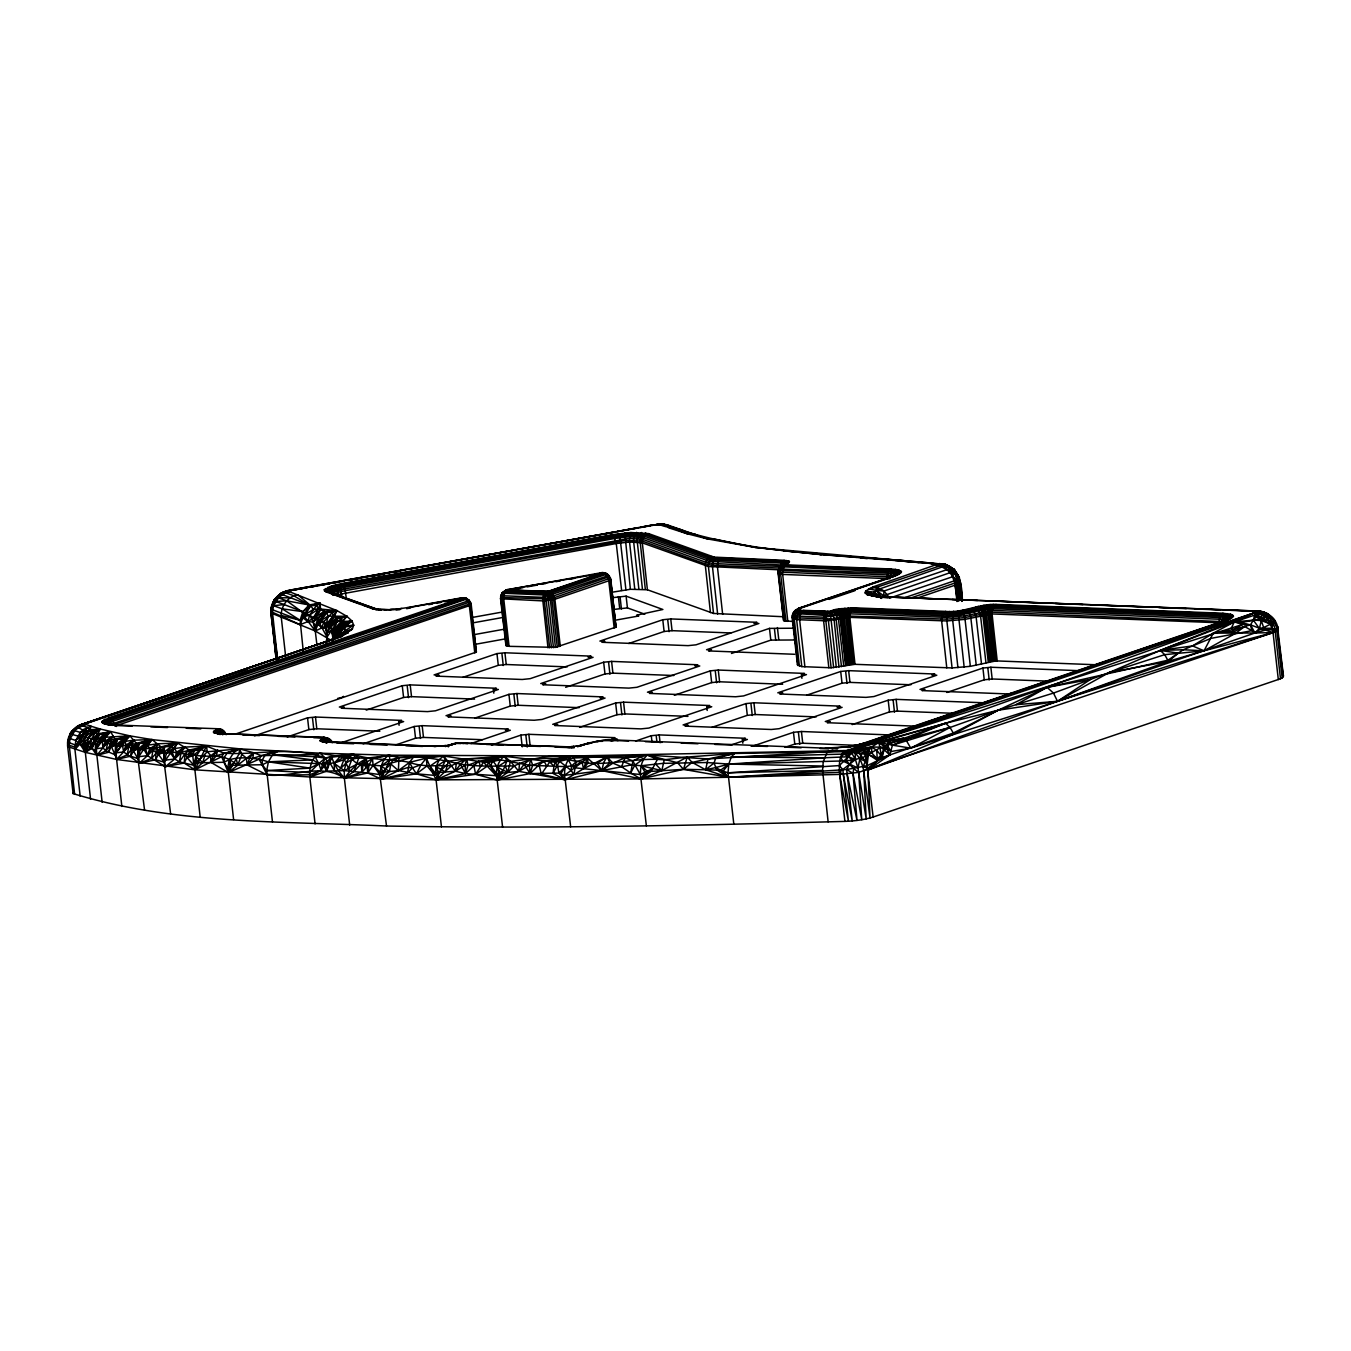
<?xml version="1.0" encoding="UTF-8"?>
<svg xmlns="http://www.w3.org/2000/svg" width="1351" height="1351" viewBox="0 0 1351 1351"><rect width="100%" height="100%" fill="white"/><g stroke="black" fill="none" stroke-linecap="round" stroke-linejoin="round"><path stroke-width="1.5" d="M144.591 810.245L137.92 758.637L137.937 749.146L139.356 743.168L152.055 739.605L239.499 748.826L320.052 753.183L389.189 755.192L571.963 756.003L846.587 750.548L1242.65 624.432L1250.486 624.837L1259.487 628.266L1272.169 628.283L1276.931 630.9L1282.2 677.881L1280.495 678.759L873.151 817.034C864.015 819.871 854.44 821.003 844.915 821.391C692.168 825.562 539.336 828.805 386.521 826.018C281.987 821.087 174.11 824.583 73.106 793.594L73.9 791.416M605.552 574.361L608.237 574.749L610.686 580.136L553.657 599.709L542.73 600.891L500.681 598.763L501.778 593.19L506.709 589.712L604.724 572.858L608.237 574.749L610.838 579.731L615.955 627.117L555.413 647.365L509.074 646.335L506.085 644.984M962.419 600.435C961.912 587.01 960.882 570.088 945.987 564.634L817.152 554.265L755.631 547.493L707.519 538.931L667.681 524.982L660.909 523.918L289.722 590.184C278.88 591.755 269.812 601.719 270.943 612.949L276.229 659.896L272.716 624.5M1098.076 664.844L996.008 660.892L970.356 666.33L952.067 667.934L855.014 664.32L831.118 667.782L801.768 666.6L797.428 664.776L792.159 617.795C791.585 612.155 796.786 608.153 801.852 607.443L794.895 610.618L793.797 613.422L826.896 615.532L850.269 612.087L942.052 615.668C959.446 617.66 975.523 609.74 992.478 608.676L1219.429 617.525L1227.029 618.944L1226.776 621.359M235.733 733.965L476.363 652.077L471.246 604.724L467.041 598.577L461.789 597.784L407.63 607.562L406.634 608.659L410.636 607.933M385.947 609.926L384.123 609.875L390.963 609.774L372.133 608.609L326.064 591.89L324.223 589.83L331.603 585.929L341.854 583.514L612.56 534.624L630.951 532.514L648.683 533.628L714.172 557.136L784.171 560.327L789.204 561.256L789.204 562.438C784.07 563.688 777.298 566.694 778.058 573.179L783.631 620.616L794.084 621.629M669.843 525.978L663.679 524.391L652.668 524.982L289.384 590.759L288.793 591.451L337.075 610.652L346.869 616.309L352.037 621.038L353.658 625.209L352.341 629.076L342.039 636.237L82.918 723.916C73.376 726.534 65.946 736.7 67.837 746.613L85.316 752.372L116.608 759.465L194.899 769.817L309.818 776.977L436.069 779.848L640.931 778.936L683.505 769.344L692.084 762.386L707.992 758.958L844.307 750.649C838.464 756.83 839.207 766.473 839.646 774.41L844.915 821.391M549.654 647.872L544.385 600.891L546.429 591.941L601.837 572.942C603.661 571.777 610.703 574.648 607.038 576.083L549.502 595.2L501.778 593.19L506.929 589.897L601.955 572.588L607.173 574.023L549.03 593.764L502.944 592.211L506.49 590.623C509.817 587.398 500.934 596.382 503.805 599.371L509.074 646.335M831.118 667.782L825.849 620.818C824.87 606.092 843.851 609.419 853.832 607.815L945.599 611.395C962.993 613.151 978.799 603.677 996.042 604.404L1222.976 613.253L1230.71 614.215L1233.463 616.14L1227.35 620.008L860.722 744.688L1223.668 621.578L1232.754 617.373M505.95 645.744L500.512 598.409L501.846 593.629L505.899 590.252L547.324 591.35L553.454 647.619M830.173 611.176L836.303 667.445M327.499 641.185C324.78 629.938 332.515 620.227 337.075 610.652L324.324 611.344L318.059 618.032L317.958 624.297L315.273 631.001L316.978 645.339M170.598 813.69L164.113 762.15L177.505 743.016L157.729 743.793L156.311 747.779L158.489 750.396L166.257 753.453L172.151 752.051L177.505 743.016L171.256 746.461L161.056 746.867L152.055 739.605L129.865 735.856L122.417 744.874L123.6 751.916L139.339 763.264L155.652 759.735L158.405 754.297L158.489 750.396L161.056 746.867L177.505 743.016L191.183 751.19L200.607 749.569L206.534 746.09L223.945 753.132C257.298 755.53 292.914 745.38 325.321 758.08L353.523 754.314C371.474 760.799 390.895 758.451 409.522 762.386C423.302 767.537 437.64 765.088 451.454 765.797L455.388 771.252L465.504 773.583L496.189 775.694L499.127 773.177L497.269 766.929L491.95 759.498L504.328 756.29L555.261 762.268L573.888 757.995L647.332 755.108L707.992 758.958L734.556 753.453L847.55 751.629L851.772 753.149L871.429 747.002L878.893 742.526L945.565 723.207L998.102 710.238L1053.476 693.08L1109.002 672.612L1164.697 654.661L1204.045 650.794L1273.047 632.623L1278.063 629.887C1277.59 619.501 1267.626 610.888 1257.274 611.024L875.921 596.551L867.021 594.592L865.13 592.92L865.636 590.995L873.016 586.908L939.367 563.553L945.987 564.634L954.346 569.514L959.396 577.738L954.262 580.862L905.187 597.497M336.044 638.55L336.382 629.127L346.869 616.309L327.989 616.124L320.44 620.869L315.256 626.577L315.273 631.001L331.822 640.746M272.176 618.133L270.96 608.541L274.405 599.439L280.569 593.883L288.793 591.451C278.424 593.19 271.146 602.647 270.943 612.949L315.273 631.001L304.532 616.647L304.617 613.472L310.73 605.603L319.984 603.12L320.626 609.689L313.128 622.102L315.273 631.001L325.439 626.205L334.204 616.292L337.699 618.42L346.869 616.309L334.204 629.127L327.026 632.673L323.919 621.561L332.414 612.543L337.075 610.652L325.439 626.205M828.129 821.864L822.573 770.442L823.249 761.694L827.048 752.372M90.585 799.336L85.316 752.372L84.843 737.004L90.027 729.726L100.379 729.067L129.865 735.856L136.35 743.286L135.151 748.15L130.659 756.138L116.608 759.465L121.86 806.446M335.994 638.246L336.146 634.801L343.492 623.25L352.037 621.038L345.18 625.969L333.427 637.571L329.914 624.179L326.418 623.926L323.919 621.561L320.44 620.869L318.059 618.032L313.179 617.559L309.615 615.06L305.478 614.367L286.733 600.823L278.222 597.75L274.27 600.857L272.463 612.256L277.63 659.356M326.756 642.097L341.009 634.683L348.288 632.808L326.672 641.337L77.716 726.095L70.556 732.918L69.239 745.262L67.837 746.613L67.837 742.223L70.252 738.659L75.757 740.466L80.216 744.384L85.586 744.857L95.262 750.531L95.685 740.888L99.991 734.15L110.731 731.752L114.869 739.369L123.009 739.2L129.865 735.856L105.209 737.274L100.785 741.108L95.262 750.531L96.884 755.327L102.152 802.308M502.555 592.684L501.069 595.251L503.906 595.808L542.832 597.328L552.204 596.382L609.689 576.522L606.042 573.5L602.698 572.571L601.144 573.584M285.635 656.383L281.295 617.576C280.079 607.291 287.29 596.568 297.642 594.66L310.73 605.603L316.522 605.451L319.984 603.12L318.667 608.845L312.216 619.839L315.256 626.577L318.059 618.032L326.064 612.138L337.075 610.652L318.667 608.845L313.263 609.453L305.478 614.367L300.108 620.244L303.266 651.266M500.681 598.763L501.896 594.17M847.617 750.43L846.131 753.909L843.953 754.078L731.246 756.999L728.797 764.075L728.037 772.823L733.829 824.245M85.586 744.857L98.218 733.694L110.731 731.752L102.321 740.753L102.879 747.846L105.918 750.852L115.055 754.753L115.578 745.262L117.537 739.284L129.865 735.856L117.486 746.107L115.055 754.753L116.608 759.465L127.163 754.854L136.35 743.286L152.055 739.605L145.604 748.64L140.217 749.957L133.648 746.799L132.01 744.148L133.884 740.162L152.055 739.605L140.217 749.957L137.92 758.637L130.659 756.138L132.01 744.148L145.486 742.999L152.055 739.605M74.643 794.388L69.239 745.262L67.837 742.223L71.434 731.972L78.594 725.622L342.039 636.237L86.076 723.629L77.294 727.21L70.792 733.745C79.557 737.73 89.656 736.177 97.812 741.902L105.462 740.99L113.18 736.177L110.883 740.179L113.248 744.232L117.486 746.107L127.805 745.127L133.31 750.717L137.937 749.146L145.486 742.999L147.31 744.384L143.78 749.062L147.462 755.631L165.346 766.726L184.124 762.994L187.012 757.523L192.754 755.851L200.607 749.569L207.26 751.764L239.499 748.826L239.211 753.706L228.353 772.569L233.605 819.55M326.115 643.245L327.026 637.081L319.478 623.132L319.663 619.923L326.064 612.138L332.414 612.543L333.055 615.668M1280.495 678.759L1275.243 631.778L1272.169 628.283L1271.899 623.638L1265.296 616.934L1261.969 614.469L1255.282 612.442L852.177 749.248L855.014 749.923L855.436 759.566L857.953 767.976L866.194 818.892L863.745 771.252L882.271 757.033L876.715 750.227L871.429 747.002L867.342 749.535L849.728 750.008C858.476 753.081 862.428 762.724 863.745 771.252L870.027 817.98L867.882 770.07L877.778 760.562L877.255 759.076L881.274 754.821L885.412 745.853L890.444 743.134L1255.518 612.358L1262.712 614.198L1266.275 616.58L1272.169 628.283L1273.047 632.623L910.777 748.15L890.968 751.528L885.175 747.255L871.429 747.002L863.525 757.539L851.991 760.14L846.655 769.53L852.245 820.952L843.244 774.258L839.461 772.248L728.51 777.264L640.931 778.936L601.854 770.61L587.449 758.147L582.061 762.319L574.8 765.527L565.377 766.642L529.457 765.257L500.326 759.836L488.488 762.454L483.506 762.184L443.635 756.003L439.362 759.549L436.086 766.642L437.69 772.907L434.87 775.39L416.463 773.836L381.151 779.037L367.725 772.958L366.425 758.333C397.481 753.25 429.854 756.661 460.37 764.193C478.203 766.811 496.56 766.034 514.258 765.949C555.514 745.465 603.914 763.974 647.332 755.108L677.476 762.673L683.505 769.344L728.51 777.264L839.646 774.41L858.645 772.367L1273.047 632.623L1274.145 629.954L1277.894 627.32L1275.918 625.648M200.151 816.798L194.899 769.817L193.902 765.308L187.012 757.523L188.92 754.922L189.241 750.092L206.534 746.09L207.26 751.764L210.638 755.344L210.908 762.352L228.353 772.569L259.172 759.211L261.3 755.648L277.85 751.224L272.564 754.753L268.41 761.812L266.721 770.543L272.48 821.982M546.429 591.941L547.662 591.299L548.523 592.616L550.262 598.561L555.413 647.365M878.319 596.534L865.636 590.995L873.996 592.16L881.46 598.409L883.655 595.74L883.993 591.029L880.362 588.698L873.016 586.908M1275.243 631.778C1275.276 621.832 1265.735 611.952 1255.518 612.358M890.073 578.718L782.55 574.411L778.362 573.635L778.818 570.578M441.456 826.829L436.069 779.848L451.454 765.797L443.635 756.003L398.984 757.742L389.189 755.192L372.437 758.468L373.112 765.223L380.458 772.552L398.376 770.61L416.463 773.836L436.069 779.848L475.586 774.292L497.185 780.118L518.852 771.353L519.493 763.247M95.262 750.531L97.812 741.902L110.731 731.752L103.588 735.045L88.22 730.891L82.36 736.751L78.662 743.084L74.879 744.823L67.837 742.223L70.556 732.918L77.294 727.21L82.056 725.656L87.291 727.362L82.36 736.751L80.216 744.384L85.316 752.372L90.433 747.238L100.379 729.067L91.024 726.23L83.61 729.439L80.266 732.445L78.662 743.084L74.913 749.231L80.182 796.212M878.082 596.77L873.607 593.714L873.996 592.16L881.73 597.176L876.36 590.404L876.613 587.33L939.502 566.001L945.835 566.305C958.484 572.925 961.726 587.938 962.047 601.009M137.92 758.637L133.31 750.717L133.648 746.799M1276.931 630.9L1277.151 628.35C1274.719 619.113 1265.6 611.024 1255.738 612.273M839.461 772.248L855.436 759.566L848.496 756.746L824.211 757.793L731.246 756.999L734.556 753.453L687.22 757.067L661.838 770.577L641.168 765.747L631.626 764.852L601.854 770.61L565.208 779.831L518.852 771.353L510.475 761.356L504.328 756.29C497.084 761.457 495.243 771.911 497.185 780.118L502.589 827.099M1278.316 679.604L1273.047 632.623L1254.978 632.977L1251.904 630.664L1210.952 638.381L1183.24 649.747L1167.973 660.2L1047.109 687.355L998.102 710.238L953.316 733.019L889.785 754.973L867.055 765.696L846.655 769.53L728.51 777.264L705.627 769.749L692.084 762.386L687.22 757.067L664.253 759.786L657.38 759.397L652.516 768.77L640.306 774.495L601.854 770.61L564.414 775.406L558.926 773.076L530.082 773.583L497.185 780.118L502.251 772.569L507.064 760.816L504.328 756.29L478.676 761.322L465.504 773.583L436.069 779.848L445.34 760.596L443.635 756.003L426.308 758.147L421.073 764.683L412.443 767.841L407.462 773.025L381.151 779.037L389.915 759.836L389.189 755.192C381.809 758.924 381.05 767.452 379.766 774.579L386.521 826.018M646.369 825.9L640.931 778.936C639.715 770.762 640.56 760.697 647.332 755.108L657.38 759.397C636.169 758.637 615.262 763.788 593.967 763.383C582.585 763.231 571.642 760.225 560.665 758.131L530.521 758.958L510.475 761.356L507.756 772.164L497.185 780.118L499.127 773.177M317.536 754.466L261.3 755.648L253.633 752.743L228.353 772.569L227.61 768.094L232.912 765.308L247.216 764.97L267.211 775.001C293.235 777.754 320.559 762.403 344.37 778.142L361.815 772.13L363.284 764.463L366.425 758.333L343.458 757.269L320.052 753.183C311.321 757.185 309.007 768.212 309.818 776.977L315.087 823.941M407.462 773.025L409.522 762.386L413.609 756.965L381.117 765.831L357.458 763.99L344.252 770.627L326.756 771.117L309.818 776.977L321.116 770.121L327.195 761.491L332.836 756.07L353.523 754.314L358.809 757.86L353.945 771.472L344.37 778.142L349.689 825.123M547.999 647.855L542.663 599.101L543.913 594.136L546.969 591.366L507.892 589.847L545.736 591.941M787.819 621.392L782.482 572.621L783.732 567.656L786.012 564.853L891.018 568.974L898.753 569.919L901.489 571.861L895.392 575.729L799.252 608.119L797.326 610.213M828.855 667.766L823.586 620.801L824.769 614.029L828.433 611.277L826.592 611.851C819.365 608.811 802.426 615.093 797.85 608.896L798.863 608.254M93.607 739.892L99.991 734.15L94.638 740.399L92.003 748.336L96.884 755.327L108.874 752.169L110.883 740.179L129.865 735.856M114.919 726.179L471.094 605.096L464.896 597.868L460.792 598.881L461.941 597.817M570.646 826.812L565.208 779.831C563.553 771.641 564.988 761.39 571.963 756.003L587.449 758.147L588.023 762.859L583.531 768.719L565.208 779.831L541.363 774.207L539.032 764.869L544.233 761.238L571.963 756.003L576.117 761.778L573.955 774.444L571 770.306L559.534 761.305L558.807 759.296L560.665 758.131L568.214 759.566L571.642 765.899L574.563 767.773L601.854 770.61L612.898 763.163L625.226 757.691L647.332 755.108M426.308 758.147L427 765.899L416.463 773.836L412.443 767.841L408.036 767.436L398.376 770.61L398.984 757.742L389.915 759.836L381.117 765.831L382.502 772.113L381.151 779.037L398.376 770.61L409.522 762.386L426.308 758.147L436.069 779.848L455.388 771.252L456.3 763.129L466.602 758.907L504.328 756.29M564.414 775.406L582.061 762.319L583.531 768.719L607.072 756.932L612.898 763.163L621.528 766.726L630.697 772.975L634.801 765.156L643.802 758.654L639.986 757.219L632.876 761.103L630.697 772.975L640.931 778.936L661.838 770.577L664.253 759.786M957.504 601.347L954.819 583.058L952.556 576.742L954.346 569.514L945.987 564.634L937.999 564.228L946.578 564.971L954.11 570.966L958.771 578.65L961.743 601.398L961.287 595.267M873.151 817.034L867.055 765.696L868.845 750.869L867.342 749.535L867.021 752.693L868.355 754.365L877.778 760.562M1282.2 677.881L1283.45 675.922L1277.472 626.391M565.208 779.831L558.926 773.076L565.377 766.642L560.733 773.853L565.208 779.831L553.032 773.447L553.961 766.085L555.261 762.268L558.807 759.296L571.963 756.003M88.22 730.891L80.266 732.445L75.757 740.466L74.913 749.231C83.171 742.037 87.646 729.743 100.379 729.067L95.448 732.428L91.598 738.896L90.433 747.238L94.638 740.399M164.113 762.15L158.405 754.297L160.279 751.713L161.056 746.867L156.311 747.779L155.652 759.735L164.113 762.15L164.417 746.715L177.505 743.016M571 770.306L571.642 765.899L576.117 761.778L587.449 758.147L583.531 768.719M831.051 611.057L833.972 618.268L838.971 667.107M398.984 757.742L392.584 760.427L390.844 764.007L379.766 774.579L367.725 772.958L344.37 778.142L338.358 770.796L346.025 763.045L355.043 757.607L353.523 754.314C343.306 761.103 331.029 764.936 318.735 763.636L312.892 759.887L268.41 761.812L262.364 764.75L247.216 764.97L252.789 758.384L253.633 752.743L239.499 748.826L216.211 755.8C201.012 757.337 187.029 753.959 172.151 752.051L174.701 759.009L179.396 761.812L193.902 765.308L207.26 751.764M108.874 752.169L112.032 742.864L114.869 739.369M652.516 768.77L651.165 771.185L640.931 778.936L647.602 771.607L683.505 769.344L705.627 769.749L707.992 758.958M784.509 620.987L778.48 571.946L890.039 576.945L891.728 572.013L895.426 569.311M539.032 764.869L530.082 773.583L529.457 765.257L530.521 758.958L524.087 764.278L518.852 771.353L496.628 773.65L488.488 762.454L491.95 759.498L500.326 759.836L496.273 758.418L492.406 761.525L490.464 766.49L496.189 775.694L483.506 762.184L475.586 774.292L473.779 764.936M139.339 763.264L151.565 758.519L153.001 750.16L156.311 747.779L145.604 748.64L147.462 755.631L139.339 763.264L137.937 749.146M779.24 574.006C778.007 570.308 787.059 563.249 784.34 565.36L780.692 567.133L778.362 572.655L783.631 620.616M640.931 778.936L645.153 772.569L641.168 765.747L662.953 763.366L706.742 762.521L728.797 764.075L846.114 760.849L853.764 768.668L852.971 773.279L857.024 820.429L847.094 773.954M332.836 756.07L325.321 758.08L322.551 763.551L326.756 771.117L328.327 763.433L331.654 757.32L334.17 763.315L344.252 770.627L367.725 772.958L369.161 764.919L372.437 758.468L363.284 764.463L366.509 767.25L369.161 764.919L366.172 762.2M494.939 759.313L493.774 758.333L466.602 758.907L448.363 761.153L445.458 771.978L436.086 766.642L445.34 760.596M506.574 646.031L501.305 599.05L503.67 592.481L507.672 589.813L506.811 590.421M165.346 766.726L174.701 759.009L176.694 752.119L174.651 748.522L171.256 746.461L163.572 752.676L165.346 766.726L179.396 761.812L181.068 752.608L185.003 747.086L206.534 746.09L194.899 769.817L184.124 762.994L185.256 753.52L189.241 750.092L194.291 750.599L206.534 746.09M571.389 747.559L567.048 746.985C583.193 746.529 566.711 745.701 571.389 747.559L573.466 747.373L573.297 746.444M389.476 771.252L385.727 769.175L383.532 771.894L381.151 779.037L389.476 771.252L390.844 764.007L398.376 770.61M683.505 769.344L687.22 757.067M945.565 723.207L892.437 745.161L889.785 754.973L867.882 770.07L953.772 734.133L953.316 733.019L950.04 727.48L945.565 723.207L852.177 749.248L863.306 749.45L867.021 752.693L864.066 752.169L860.925 754.128L857.953 767.976L842.889 761.103L840.575 757.337L848.023 750.379L851.772 753.149L855.436 759.566M1230.525 610.348L1262.138 611.665L1267.474 613.624L1275.361 621.207L1270.582 624.128L1262.661 619.298L1255.282 612.442L1253.373 620.143L1250.486 624.837L1232.838 629.735L1213.299 633.146L1192.561 645.913L1160.273 650.388L1109.002 672.612L1057.512 701.304L867.882 770.07M272.986 606.633L274.405 599.439L275.672 598.594M127.163 754.854L128.835 746.495L132.01 744.148L127.805 745.127L123.6 751.916L116.608 759.465L115.578 745.262L123.009 739.2L125.187 741.361L125.998 745.043L123.6 751.916L116.051 752.879L124.444 740.618M223.945 753.132L221.665 756.678L194.899 769.817L195.878 756.594L200.607 749.569M171.256 746.461L166.257 753.453L164.89 760.191L174.701 759.009L181.068 752.608L189.241 750.092M624.821 532.97L630.377 589.289L647.399 589.779L713.514 613.455L783.259 616.731M217.764 750.143L213.526 755.361L210.908 762.352L216.211 755.8L217.764 750.143L202.734 762.521L195.878 756.594L197.314 762.825L224.03 762.268C234.517 756.188 247.554 757.675 259.172 759.211L267.211 775.001L309.649 774.815L321.116 770.121L322.551 763.551L327.195 761.491L328.327 763.433M336.787 637.588C337.902 629.549 343.948 622.575 352.037 621.038L341.803 621.528L334.204 629.127L333.309 640.374M96.884 755.327L105.918 750.852L107.827 742.493L110.883 740.179L105.462 740.99L102.879 747.846L96.884 755.327L96.326 748.69L97.812 741.902L103.588 735.045L105.209 737.274L105.462 740.99M195.878 756.594L193.902 765.308L192.754 755.851L194.291 750.599L191.217 755.479L187.012 757.523L185.256 753.52L179.396 761.812M601.854 770.61L603.728 762.352L607.072 756.932L609.841 762.893L601.854 770.61L597.21 763.045L607.072 756.932M325.27 764.024L326.756 771.117L331.654 757.32M460.37 764.193L465.504 773.583L465.166 765.223L466.602 758.907L460.37 764.193L455.388 771.252L440.527 772.333L435.444 773.363L434.87 775.39L427 765.899M798.171 609.014L793.814 611.935L792.665 615.178L794.118 614.249M437.69 772.907L436.069 779.848L438.822 772.671L446.742 764.734M910.034 597.851L875.921 596.551L1258.659 611.142L1263.624 611.969L1268.825 614.773L1261.327 620.531L1259.487 628.266L1254.978 632.977L1057.512 701.304L998.102 710.238L950.04 727.48L892.437 745.161L878.893 742.526L852.177 749.248L871.429 747.002L872.003 753.199L877.255 759.076L889.785 754.973L885.412 745.853L878.893 742.526L881.274 754.821M882.271 757.033L884.027 749.636L887.219 748.555L888.316 741.513L903.701 738.17L878.893 742.526L885.175 747.255M87.291 727.362L92.104 731.482L88.676 737.393L85.316 752.372L92.003 748.336L95.685 740.888L103.588 735.045M270.96 608.541L272.463 612.256L300.125 624.652L307.893 621.578L309.615 615.06L316.522 605.451L318.667 608.845L309.615 615.06L304.532 616.647M253.633 752.743L249.648 757.979L247.216 764.97L246.304 757.979L241.93 754.432L239.499 748.826L233.892 752.321L229.45 759.363L230.025 766.422L228.353 772.569L221.665 756.678L216.211 755.8M336.754 638.381L338.105 633.416L345.18 625.969L353.658 625.209L344.708 630.968L338.172 637.081L338.865 633.332L346.869 622.828L343.492 623.25L336.416 630.63L343.323 623.047L352.037 621.038C338.628 631.001 328.377 638.28 352.341 629.076L338.493 637.047M327.618 624.01L325.861 628.367L327.026 637.081L337.294 621.68L341.161 620.97L341.972 618.15L330.927 626.661L327.026 632.673M221.665 756.678L229.45 759.363L237.624 765.206L241.93 754.432M621.528 766.726L625.226 757.691L632.876 761.103L640.306 774.495M91.598 738.896L85.316 752.372L82.563 744.604L84.843 737.004M465.504 773.583L468.02 765.122L466.602 758.907M204.913 755.293L202.734 762.521L194.899 769.817M530.521 758.958L532.649 765.122L530.082 773.583L524.087 764.278M826.592 611.851L850.37 608.372L944.518 611.969C961.929 613.878 977.786 604.708 994.961 604.978L1221.895 613.827L1231.065 615.532L1231.048 617.677L1226.404 620.481M147.31 744.384L149.657 748.758L147.462 755.631L138.815 756.712L143.78 749.062L148.255 745.11L157.729 743.793L151.7 748.826L147.462 755.631L153.001 750.16L151.7 748.826M447.164 746.157L456.756 743.134L445.188 746.495L448.937 745.752L448.296 746.9M597.024 742.02C602.428 739.369 611.75 738.963 618.066 740.635L628.587 741.04M852.734 746.731L859.979 744.418L848.428 746.546L847.888 747.559L851.13 747.002M346.869 616.309L337.26 618.133L330.607 625.834L337.699 618.42L346.869 616.309L336.331 617.559L325.861 628.367L321.808 627.911L323.919 621.561L319.478 623.132M504.48 630.681L500.816 598.003L501.559 595.825L500.512 598.409M822.573 770.442L728.037 772.823L720.607 770.222L705.627 769.749L714.037 763.028L715.692 758.283L734.556 753.453M352.037 621.038L342.934 622.625L336.382 629.127L333.427 637.571C332.295 630.985 348.49 625.766 341.161 620.97M867.562 767.925L862.968 766.878L868.355 754.365L880.649 747.475L884.027 749.636L881.798 755.918L877.255 759.076C868.98 751.865 857.733 755.581 848.597 750.278L851.772 753.149L839.376 765.578L728.037 772.823M337.666 636.676L338.865 633.332L345.484 627.016L353.658 625.209M557.254 647.045L551.985 600.08L552.711 598.088L550.684 593.444L547.662 591.299L552.019 593.089L554.687 597.547L560.31 646.268M488.488 762.454L487.086 766.27L475.586 774.292M848.496 756.746L843.953 754.078L842.94 751.933L846.587 750.548L849.711 753.486L846.131 753.909L851.991 760.14L846.114 760.849L849.711 753.486L851.772 753.149M330.269 763.399L334.457 770.914L344.37 778.142L350.044 771.151L348.457 768.364L351.919 759.161L358.809 757.86M334.778 638.381L336.146 634.801M340.672 768.128L344.167 758.941L343.458 757.269L353.523 754.314M304.617 613.472L300.125 624.652M900.796 573.077L894.446 576.185L887.033 574.918L778.868 570.206L783.411 564.6L789.204 562.438M114.447 724.896L104.466 723.9L101.73 721.974L104.5 719.441L109.228 718.36L111.897 719.965L114.565 724.423L469.169 604.15L470.587 602.445L468.51 599.895L463.663 597.767L467.26 598.831L471.246 604.724L469.152 600.182L464.17 597.699L407.073 607.916M324.223 589.83L329.374 591.079L331.873 593.596L334.592 591.67L344.978 588.901L629.33 538.441L642.485 539.269L705.526 562.134L712.568 563.502L782.178 566.525L783.867 563.401L788.14 560.817M70.252 738.659L77.159 726.669L85.704 723.764M497.185 780.118L500.377 772.924L503.028 770.171L507.756 772.164L514.258 765.949M911.638 597.699L954.819 583.058L956.12 580.153L944.788 566.795L935.939 565.562M289.435 591.704L280.788 594.339L271.315 609.318L276.398 658.697L270.943 612.949L271.483 607.646L273.966 600.199L280.89 593.393L289.046 590.894L281.7 592.869L277.191 597.159M794.472 612.577L795.165 611.074M70.792 733.745C71.535 729.574 98.488 719.644 77.716 726.095L71.434 731.972L77.159 726.669L85.197 724.187L91.024 726.23L90.027 729.726L85.501 731.313L75.757 740.466M779.189 568.889L780.946 566.086L789.558 561.813M558.926 646.673L553.657 599.709L554.687 597.547L610.449 578.11L608.794 577.316M1255.349 611.53L1264.637 612.847L1261.969 614.469L1259.791 618.944L1240.438 622.727L1234.29 621.95L1160.273 650.388L1164.697 654.661L1168.429 661.315L1204.045 650.794L1235.557 633.332L1244.676 626.543L1251.904 630.664L1250.486 624.837L1240.438 622.727L1242.65 624.432L1232.838 629.735L1231.285 628.198L1234.29 621.95L1255.282 612.442L1160.273 650.388L1178.292 653.158L1168.429 661.315L1057.512 701.304L1016.07 704.682L1047.109 687.355L1090.51 679.418L1057.512 701.304L1053.476 693.08L1047.109 687.355M416.463 773.836L421.073 764.683M105.918 750.852L112.032 742.864L117.537 739.284L114.632 744.857L111.424 746.782L107.067 741.108L113.18 736.177M343.509 696.339L342.512 697.133M343.323 623.047L336.382 629.127L332.954 635.629L334.964 629.127L341.803 621.528M841.487 666.668L836.218 619.687L837.316 617.627L835.29 612.982L832.655 610.736L837.35 612.408L840.035 616.883L845.642 665.604M1160.273 650.388L1183.24 649.747L1204.045 650.794L1213.299 633.146L1234.29 621.95L1257.865 614.029L1261.969 614.469M856.433 746.9L857.091 745.752L854.187 746.394M102.423 723.038L108.823 725.082L108.823 723.292L113.011 721.248L469.101 600.587L464.643 597.767M320.373 741.192L436.221 746.411L325.405 742.121L320.018 740.635L324.324 738.136L329.002 739.774L331.383 742.425L332.093 741.716L329.256 738.727L325.169 737.595L218.71 733.492L213.678 732.546L213.694 731.381C217.747 727.868 224.401 729.405 226.174 734.674M113.332 724.676L112.201 724.862L217.376 728.729C230.683 730.79 219.419 736.261 213.323 732.006M320.018 740.635L326.098 742.459L325.405 741.395L329.576 739.217L324.054 737.376L322.923 737.545L327.955 738.423L332.093 741.716M779.257 572.098L778.362 573.635M901.489 571.861L898.128 573.01L895.054 576.421L896.152 573.229L891.728 572.013L780.388 566.66L788.14 563.114M793.054 613.472L793.037 615.043L796.718 616.073L823.705 617.221L848.496 613.759L946.747 617.39L964.53 615.836L992.056 610.365L1219.007 619.214L1226.269 620.565L1228.11 617.508L1232.771 615.077M1233.463 616.14L1230.085 617.289L1227.012 620.717L1228.11 617.508L1220.071 616.022L993.137 607.173C976.114 607.832 960.105 616.174 942.694 614.165L849.154 610.568L824.769 614.029L798.154 612.898L794.472 611.344L800.434 608.018M797.428 664.776L797.934 663.898M281.211 595.386L282.967 592.329L289.722 590.184L613.219 532.226M541.363 774.207L549.654 762.048L560.665 758.131M305.478 614.367L310.73 605.603L313.263 609.453M504.075 592.16L505.662 590.167M188.92 754.922L191.183 751.19L191.217 755.479M599.304 573.871L601.111 572.79M401.973 608.457L395.978 609.267L407.63 607.562M102.321 740.753L96.326 748.69L102.879 747.846L107.067 741.108M553.032 773.447L559.534 761.305L562.134 759.093M960.933 591.231L960.037 581.166L959.75 582.957L956.829 584.578L917.869 597.834M843.75 666.161L838.481 619.18L840.035 616.883L844.105 615.921L946.679 619.163L964.85 617.576L991.87 612.138L1224.394 621.68L1226.421 616.799L1230.71 614.215M848.09 607.933L847.026 615.6L852.447 664.354M953.586 611.243L952.539 618.91L957.943 667.681M990.3 604.522L989.236 612.189L994.657 660.96M367.725 772.958L373.112 765.223L384.63 758.738M1255.822 611.631L1260.314 611.919L1253.373 620.143L1234.29 621.95L1242.65 624.432M895.595 575.475L893.467 573.972L887.455 573.229L783.09 569.159C771.691 568.805 796.33 560.581 783.09 560.901L712.686 557.676L647.045 534.118L630.461 533.071L613.219 535.064L342.529 583.953L329.441 587.449L326.013 589.863L327.736 591.789L379.344 610.061L329.374 592.093L326.064 591.89M115.055 754.753L111.424 746.782L117.537 739.284M1256.025 612.087C1263.59 610.686 1270.869 615.296 1275.361 621.207M551.512 647.788L546.243 600.823L547.611 598.898L554.687 597.547M577.536 746.765L586.79 743.59L579.309 746.36L583.125 744.519M272.463 612.256L271.365 613.759L277.58 659.322M100.379 729.067L94.097 731.786L82.563 744.604M140.217 749.957L145.486 742.999M151.565 758.519L158.489 750.396M320.44 620.869L326.908 612.543L337.075 610.652M116.051 752.879L122.417 744.874M117.486 746.107L123.009 739.2M507.638 646.234L502.369 599.253L503.737 597.581L547.611 598.898M824.211 757.793L728.797 764.075L723.055 771.1L728.51 777.264L716.857 769.935L714.037 763.028M279.032 596.112L281.7 592.869M330.927 626.661L337.699 618.42L334.204 629.127L336.382 629.127M783.462 565.782L785.927 562.54L711.301 558.571L645.542 534.979L624.652 534.405L343.205 584.747L330.961 588.023L327.753 590.286L332.194 593.798L359.062 603.542M160.279 751.713L164.417 746.715L162.238 752.287L158.405 754.297L153.001 750.16M100.785 741.108L104.652 736.498M135.151 748.15L139.356 743.168L136.806 748.741L133.31 750.717M353.945 771.472L366.425 758.333L357.458 763.99L350.044 771.151M339.878 756.864L334.17 763.315L334.457 770.914M630.951 532.514L629.346 540.214L634.75 588.968M107.455 724.018L107.455 722.143L111.897 719.965L467.26 598.831L463.663 597.767M547.223 591.89L603.796 572.841L605.552 573.246L548.523 592.616L504.311 591.062L507.942 589.61L506.169 589.897M319.984 603.12L309.041 604.944L302.877 611.665L300.108 620.244L281.16 615.414M102.879 747.846L107.827 742.493M332.65 595.183L337.97 592.363L345.366 590.64L624.922 540.535L642.13 541.025L705.154 563.891L712.315 565.275L781.047 568.129L782.753 563.198L786.434 560.496M68.631 744.452L67.55 745.6L73.106 793.594M313.179 617.559L320.626 609.689L326.064 612.138M366.509 767.25L361.815 772.13L361.325 764.294M233.824 762.943L231.291 765.561L229.45 759.363L227.61 768.094L224.03 762.268L224.215 757.556L227.221 752.845L239.499 748.826M123.6 751.916L128.835 746.495M576.083 746.09L579.495 745.651L573.263 746.579M279.015 596.382L282.967 592.329L289.384 590.759L280.569 593.883L309.041 604.944L293.859 595.774L285.551 592.785L278.222 597.75L290.11 597.834M792.159 617.795L796.482 619.619L825.849 620.818L840.035 616.883M341.009 634.683L344.708 630.968L345.18 625.969M326.57 742.915L321.808 740.652L326.216 738.018M222.003 734.15L220.956 733.525C207.294 733.357 224.367 728.358 217.342 729.05C228.961 729.033 205.436 733.931 226.174 734.302M224.688 733.779L220.804 730.266L217.342 729.692L222.966 734.522L225.397 733.069L223.928 731.144L222.611 730.739L225.769 734.049L223.574 732.039M332.194 593.798L329.56 591.991L330.32 590.032L343.863 585.895L614.553 536.989L629.684 535.249L644.241 536.178L710.119 559.787L781.266 563.08C787.329 562.523 781.098 566.525 785.539 564.127L784.661 564.076L786.012 563.941M276.972 597.294L280.89 593.393L288.793 591.062L280.569 593.883M334.204 616.292L326.418 623.926L327.989 616.124L326.908 612.543L319.663 619.923L317.958 624.297L321.808 627.911M587.043 743.996L597.919 741.091L587.871 743.168M336.416 631.373L341.938 626.29L344.961 625.445M785.927 621.24L780.658 574.276L782.482 572.621M120.746 745.262L125.187 741.361L133.884 740.162L127.805 745.127M449.782 744.941L457.921 742.847L467.581 743.725M280.788 594.339L274.27 600.857L302.877 611.665L310.73 605.603M456.131 743.084L450.829 745.178M185.003 747.086L178.991 752.152L174.701 759.009L170.158 752.507L174.651 748.522L185.003 747.086L176.694 752.119M450.423 745.313L451.91 744.3M583.092 745.144L589.931 742.662L578.076 746.005M891.711 577.282L895.392 575.729M1223.668 621.578L1227.35 620.008M318.059 618.032L313.128 622.102L307.893 621.578L302.945 617.863L302.877 611.665L282.156 608.811L273.51 605.687L283.997 604.589M329.914 624.179L337.26 618.133M307.893 621.578L324.324 611.344M166.257 753.453L173.485 747.812M851.113 607.798L849.154 610.568L848.428 615.549L853.798 664.304M949.381 611.429L947.406 614.198L946.679 619.163L952.067 667.934M993.323 604.387L991.347 607.156L990.621 612.138L996.008 660.892M783.85 564.904L786.417 563.789M783.411 564.819L785.252 564.313L781.79 565.579L892.808 570.764L898.128 573.01L894.446 576.185L896.152 573.229L900.796 570.781M705.627 769.749L715.777 767.571L720.607 770.222L728.797 764.075L822.691 766.034M873.996 592.16L880.362 588.698L946.764 565.377L954.617 570.19L958.771 578.65M88.676 737.393L95.448 732.428M650.557 525.539L640.188 527.397L652.668 524.982M439.362 759.549L430.023 766.152L435.444 773.363L436.086 766.642L438.822 772.671M636.676 532.345L634.379 535.131L633.467 540.096L638.837 588.867M343.458 757.269L334.17 763.315L338.358 770.796M455.388 771.252L465.166 765.223M327.145 739.183L330.978 740.331L326.773 742.56L320.373 740.01M783.631 619.636L784.526 619.062M1227.654 619.518L1229.478 618.37L1229.478 616.36L1220.916 614.773L993.964 605.923C976.874 606.126 960.949 614.891 943.538 612.898L849.695 609.318L825.613 612.78L799.235 611.665L795.874 610.264L799.556 608.592M500.377 772.924L497.269 766.929L507.064 760.816M125.998 745.043L133.884 740.162M149.657 748.758L157.729 743.793M518.852 771.353L529.457 765.257M307.049 587.685L288.354 590.978L291.174 590.303M447.721 745.397L449.123 745.043L445.408 745.803M853.292 745.972L854.693 745.617L848.124 746.867M462.363 742.949L457.634 743.016L567.842 746.799M451.454 765.797L456.3 763.129M68.614 740.095L70.303 739.166M953.772 734.133L998.102 710.238M828.163 611.851L829.919 611.716M721.485 557.879L718.58 560.631L717.313 565.613L722.65 614.367M784.171 560.327L781.266 563.08L780.084 569.835M784.34 565.36L786.637 564.904M827.69 611.277L803.727 610.348L800.18 614.604L799.64 619.856L804.909 666.837M891.018 568.974L888.114 571.726L886.932 578.481M853.832 607.815L850.927 610.584L849.661 615.549L855.014 664.32M945.599 611.395L942.694 614.165L941.444 619.13L946.781 667.884M996.042 604.404L993.137 607.173L991.87 612.138L997.207 660.909M890.444 743.134L892.437 745.161L910.777 748.15L950.04 727.48L890.444 743.134L888.316 741.513L878.893 742.526M1222.976 613.253L1220.071 616.022L1218.889 622.777L991.938 613.928L965.087 619.349L946.798 620.953L848.529 617.323L828.383 620.7L826.711 618.994L796.448 617.829L792.159 616.039M277.85 751.224L265.032 755.327L262.195 760.073L262.364 764.75L266.721 770.543L310.088 768.128L318.735 763.636L325.321 758.08L320.052 753.183M842.94 751.933L845.625 750.616M641.691 532.497L638.499 535.232L637.098 540.197L642.417 588.968M960.527 599.996L957.623 579.444L952.556 576.742L951.796 572.267L946.831 569.7L945.835 566.305L938.286 564.431L946.494 565.849L953.13 571.625L883.655 595.74L876.36 590.404L868.507 588.867L876.613 587.33M1244.676 626.543L1234.274 631.457L1213.299 633.146L1254.978 632.977L1272.169 628.283L1273.064 623.149L1268.251 620.227L1259.791 618.944L1254.268 615.364M580.153 745.549L582.213 745.026M217.376 728.729C230.683 730.249 214.421 731.381 220.078 734.589M325.169 737.595L323.565 737.595L329.306 739.385M717.465 557.608L713.936 560.327L712.315 565.275L717.634 614.029M451.504 744.435L454.493 743.405M799.252 608.119L894.024 575.864M861.786 743.81L1225.999 620.16M895.696 575.222L899.09 573.381L899.09 571.237L889.937 569.548L785.556 565.478M196.148 763.67L198.732 762.589M285.551 592.785L288.793 591.451M654.576 524.897L659.119 523.901L667.681 524.982M803.727 610.348L799.235 611.665L796.448 617.829L801.768 666.6M1227.4 613.59L1222.858 617.795L1222.047 623.014M781.891 566.559L782.854 566.17M892.775 576.387L898.719 574.395M1224.749 620.683L1230.677 618.674M85.333 724.356L82.056 725.656L85.873 724.558M836.809 747.812L848.8 746.63L825.225 748.184L837.704 748.674L830.51 748.234L832.858 748.876M230.025 766.422L232.912 765.308M493.774 758.333L483.506 762.184L491.95 759.498M645.761 532.919L641.843 535.587L640.019 540.518L645.322 589.272M111.424 746.782L115.578 745.262M1274.145 629.954L1259.976 629.38L1254.978 632.977L1250.486 624.837M601.955 572.588L606.819 574.395L610.686 580.136L615.955 627.117M777.99 569.75L708.245 566.474L642.13 542.798L629.482 542.004L616.343 543.507L335.656 595.065L333.613 590.184L327.888 587.246M468.02 765.122L478.676 761.322L480.365 765.831M714.172 557.136L710.119 559.787L708.228 564.684L713.514 613.455M326.672 641.337L79.81 725.149L247.588 669.083M107.827 718.107L462.751 597.716M475.772 652.465L470.148 602.934L469.101 600.587L465.2 598.696L110.613 718.985L105.26 722.363L109.144 724.727L101.73 721.974M470.148 602.934L468.51 602.478L109.921 724.727L105.885 721.299L102.423 720.742M254.461 735.839L307.538 717.837L315.475 717.026L401.652 720.387L398.663 721.4L399.102 725.301M493.385 689.263L496.374 688.25L410.197 684.889L402.26 685.717L339.354 707.046L344.319 707.232L341.33 708.245L427.507 711.605L435.478 710.795L498.367 689.466L493.385 689.263L493.824 693.181M496.965 653.58L434.076 674.909L439.024 675.112L436.052 676.125L522.229 679.485L530.183 678.658L593.089 657.329L588.107 657.126L591.079 656.13L504.919 652.769L496.965 653.58L498.283 665.317L462.903 677.324M287.239 736.92L308.855 729.591L316.793 728.763L379.851 731.229M366.222 710.119L403.577 697.454L411.515 696.643L474.573 699.092M498.283 665.317L506.237 664.506L567.184 666.887M662.784 619.737L599.895 641.083L604.843 641.269L601.87 642.282L688.047 645.643L696.001 644.832L758.907 623.486L753.926 623.301L756.898 622.287L670.738 618.927L662.784 619.737L664.101 631.491L628.722 643.498M664.101 631.491L672.055 630.664L730.891 632.96M363.115 743.81L414.217 726.483L422.171 725.656L508.331 729.016L505.358 730.03L510.34 730.232L471.026 743.557M508.939 694.346L446.033 715.692L450.998 715.878L448.025 716.891L534.185 720.252L542.156 719.424L605.062 698.095L600.08 697.91L603.053 696.896L516.876 693.536L508.939 694.346L510.256 706.1L474.876 718.09M603.661 662.226L540.755 683.555L545.72 683.741L542.73 684.754L628.907 688.115L636.878 687.304L699.767 665.975L694.786 665.773L697.775 664.76L611.598 661.399L603.661 662.226L604.978 673.963L565.664 687.304M395.877 744.891L415.534 738.22L423.488 737.41L482.341 739.706M800.164 608.338L889.718 577.958M829.159 599.405L855.031 590.623M510.256 706.1L518.193 705.273L579.157 707.654M604.978 673.963L612.915 673.153L673.862 675.517M794.236 628.215L769.479 628.384L706.573 649.713L711.538 649.915L708.549 650.929L794.726 654.289M876.36 590.404L883.993 591.029L946.831 569.7L953.13 571.625M883.655 595.74L889.735 598.054L952.556 576.742M731.482 653.462L770.796 640.121L795.553 639.969M491.426 745.11L520.912 735.113L528.849 734.302L615.026 737.663L612.037 738.676L617.019 738.862L611.125 740.872M706.759 706.539L709.748 705.526L623.571 702.165L615.634 702.993L552.728 724.322L557.693 724.524L554.704 725.521L640.881 728.881L648.835 728.071L711.741 706.742L706.759 706.539L707.198 710.457M801.481 674.419L804.453 673.406L718.276 670.045L710.339 670.856L647.45 692.202L652.398 692.388L649.426 693.401L735.603 696.761L743.557 695.934L806.463 674.605L801.481 674.419L801.92 678.32M579.596 727.395L616.951 714.73L624.888 713.919L687.946 716.368M674.318 695.275L711.656 682.61L719.593 681.782L782.651 684.248M635.544 741.057L651.283 735.721L659.22 734.91L745.397 738.271L742.408 739.284L742.847 743.185M745.988 703.601L683.099 724.93L688.047 725.115L685.075 726.129L771.252 729.489L779.206 728.679L842.112 707.35L837.13 707.147L840.102 706.134L753.926 702.773L745.988 703.601L747.306 715.338L711.926 727.345M840.71 671.464L777.804 692.793L782.769 692.995L779.78 694.009L865.957 697.369L873.928 696.542L936.817 675.213L931.835 675.01L934.824 674.014L848.648 670.653L840.71 671.464L842.028 683.201L806.648 695.208M747.306 715.338L755.243 714.527L816.207 716.891M842.028 683.201L849.965 682.39L910.912 684.771M731.668 744.806L747.39 739.47L742.408 739.284M752.203 746.309L793.476 732.31L801.43 731.499L887.59 734.86M982.312 702.723L896.135 699.362L888.198 700.19L825.292 721.518L830.257 721.721L827.268 722.717L913.445 726.078M1077.034 670.603L990.857 667.242L982.92 668.053L920.014 689.398L924.979 689.584L921.99 690.597L1008.167 693.958M784.965 747.39L794.793 744.063L802.747 743.236L857.378 745.364M852.16 724.592L889.515 711.926L897.452 711.116L954.211 713.328M946.882 692.472L984.237 679.806L992.174 678.979L1048.916 681.191M877.812 739.808L887.793 736.413M532.649 765.122L544.233 761.238L546.429 765.713M898.753 569.919L894.463 572.52L892.437 577.384L890.039 576.945M801.852 610.196L797.394 611.327L794.101 617.407L799.387 666.161M252.789 758.384L261.3 755.648M341.786 697.42L337.615 698.416M158.405 754.297L163.572 752.676M648.683 533.628L644.241 536.178L642.13 541.025L647.399 589.779M711.707 556.494L707.265 559.027L705.154 563.891L710.44 612.628M785.252 564.634L783.597 565.14L785.151 564.482M558.807 759.296L549.654 762.048L553.961 766.085M858.898 744.485L864.404 743.134L857.919 744.941M505.899 590.252L507.604 589.762M77.716 726.095L85.451 723.9M789.204 561.256L783.462 565.123L709.191 561.256L643.211 537.63L629.448 536.752L615.161 538.407L344.454 587.297L331.671 591.214L330.759 592.194L332.042 594.423M800.417 609.943L794.895 612.003L792.649 616.782L797.917 665.536M715.777 767.571L728.797 764.075M959.396 577.738L954.346 569.514L944.856 564.33L755.631 547.493L715.49 539.302L707.519 538.931L687.169 533.763L663.696 524.357L657.413 524.357L666.482 524.661M614.198 627.995L608.592 579.258L605.907 574.8L601.837 572.942L603.644 573.01L602.698 572.571M284.605 591.822L290.685 590.404M660.909 523.918L658.781 524.391L663.696 524.357L658.275 524.357M588.614 743.641L591.755 742.932M660.96 524.374L656.637 524.391L657.464 524.576M831.709 611.496L833.347 611.176M1109.002 672.612L1168.429 661.315M288.354 590.978L306.981 587.617M311.118 586.874L344.235 580.896M348.372 580.136L404.253 570.038M408.39 569.295L418.742 567.42M422.88 566.677L441.507 563.316M445.644 562.556L501.525 552.475M505.662 551.715L516.014 549.857M520.152 549.097L538.779 545.736M542.933 544.993L598.814 534.895M602.951 534.152L613.303 532.277M428.689 604.674L432.708 603.948M436.728 603.221L440.73 602.495M444.749 601.769L454.78 599.962M510.61 589.88L514.731 589.137M518.868 588.394L522.989 587.651M527.11 586.908L537.428 585.034M541.548 584.291L545.669 583.548M555.987 581.69L560.108 580.947M570.426 579.072L574.547 578.329M593.123 574.986L597.243 574.243M472.833 617.356L503.822 611.767M611.277 592.363L630.377 589.289M471.617 623.098L502.623 617.508M612.155 597.733L626.104 596.146L662.885 609.487L636.625 615.178L638.77 615.972L615.482 620.177M472.934 634.852L503.94 629.245M613.472 609.47L627.421 607.899L644.849 614.215M474.505 644.461L505.578 638.837M311.203 586.959L315.34 586.233M319.495 585.49L329.88 583.666M334.035 582.94L338.189 582.197M348.575 580.373L352.729 579.647M356.884 578.904L361.038 578.177M371.424 576.353L375.578 575.61M379.732 574.884L383.887 574.158M394.272 572.317L398.427 571.591M881.477 596.922L886.847 596.939M1254.657 611.479L1260.044 611.496L1262.746 612.999M218.71 733.492L324.054 737.376M325.405 742.121L327.634 742.172L323.125 741.952M463.41 743.557L459.357 742.898L461.248 742.729M615.887 739.808L614.773 739.976L827.471 748.234M599.743 573.128L604.708 573.398M379.107 609.74L385.035 609.706M923.493 562.827L942.846 564.076L953.418 568.974L959.075 576.911L959.717 579.748M455.743 743.405L460.978 743.574M597.243 741.327L602.546 741.311M474.775 652.871L469.169 604.15L466.99 599.135L462.414 597.817L465.251 598.324L465.555 599.675M330.218 639.952L333.798 639.496M936.074 563.958L942.846 564.076M601.904 572.773L603.677 572.706M399.964 609.639L396.552 610.027C393.327 607.156 383.498 611.159 396.333 609.385M107.793 724.524L110.579 724.609L104.466 723.9M216.447 733.323L220.956 733.525M453.159 743.759L454.527 743.624M452.754 743.911L454.122 743.759M375.038 609.301L381.556 609.791L380.34 609.571M1265.296 616.934L1260.551 617.339L1256.379 615.836M618.066 740.635L602.445 740.652M659.119 523.901L663.696 524.357M214.741 733.002L220.517 734.032M321.42 741.631L327.212 742.678M659.896 524.644C668.188 528.663 677.594 526.806 685.666 531.922M826.711 618.994L830.308 618.741M219.521 729.371L217.629 729.506L219.166 729.743M372.133 608.609L376.946 609.487M220.466 730.536L217.342 729.05L219.318 729.067M325.405 742.172L323.835 740.568L327.955 738.423L324.037 737.697L326.013 737.714M275.418 601.465L286.733 600.823L309.041 604.944M450.761 744.485L451.842 744.435M613.337 740.601L606.785 740.128L607.646 740.196M213.678 732.546L219.402 733.829M324.46 590.961L330.877 592.768M463.883 598.341L465.251 598.324M617.019 740.027L610.99 739.943L612.577 739.993M568.636 747.035L564.33 746.968L569.396 747.643M877.762 595.926L871.142 595.842L881.528 596.551L867.021 594.592L875.043 595.014L881.257 598.037M672.19 527.43C754.483 554.906 842.112 554.535 927.647 562.725M602.006 572.824L603.796 572.841M824.819 554.467L807.949 552.897M875.921 596.551L887.742 597.902M895.341 560.496L919.001 562.607M325.844 738.389L324.02 738.322L328.749 741.648M937.442 564.093L944.856 564.33L951.763 568.535M792.632 551.326L784.07 551.005L802.832 552.39M938.202 564.33L945.987 564.634M918.477 598.172L943.775 599.168M952.202 599.489L977.516 600.486M985.943 600.807L1013.351 601.887M1021.795 602.208L1047.093 603.205M1055.519 603.525L1082.928 604.589M1091.372 604.927L1116.669 605.907M1125.096 606.244L1152.504 607.308M1158.837 607.562L1186.246 608.625M1194.672 608.946L1219.987 609.943M1074.045 671.616L1077.372 671.734M1011.139 692.945L1014.466 693.08M398.663 721.4L403.645 721.586L340.756 742.915L337.429 742.797M645.423 741.699L662.26 742.358M681.191 743.101L698.028 743.759M714.865 744.418L731.702 745.06M750.649 745.803L767.486 746.461M786.417 747.204L801.16 747.779M820.091 748.522L828.518 748.842M132.128 726.163L115.494 725.521L116.422 726.483M150.856 726.889L167.507 727.547M186.235 728.273L200.809 728.848M460.117 742.898L566.576 747.019M242.842 734.961L259.527 735.603M278.272 736.346L294.957 736.987M313.719 737.714L326.216 738.203M486.343 744.452L503.011 745.11M521.773 745.836L540.67 746.444M555.126 747.137L574.31 747.762M337.041 743.118L353.742 743.759M370.444 744.418L387.146 745.06M405.942 745.803L422.643 746.444M1261.327 620.531L1253.373 620.143L1259.976 629.38L1270.582 624.128L1261.327 620.531L1264.333 629.752L1273.047 632.623M213.694 731.381L220.095 733.931M327.195 761.491L325.321 758.08L315.087 756.712L272.564 754.753L312.892 759.887M259.172 759.211L268.41 761.812L318.735 763.636L321.116 770.121M266.721 770.543L309.649 772.536L318.735 763.636L315.087 756.712M695.106 534.152L687.169 533.763L668.306 527.701M899.09 560.733L935.888 563.924M325.388 588.58L330.32 590.032L333.494 594.288M946.578 564.971L938.286 564.431L946.494 565.849L954.11 570.966L957.623 579.444M467.345 601.617L470.232 602.022L471.246 604.724M462.414 597.817L464.879 598.02M905.221 560.8L850.404 556.578L856.686 557.355M219.537 729.574L221.412 729.743M865.13 592.92L873.607 593.714L878.116 596.568M501.305 599.05L500.681 596.99L503.737 597.581M855.014 749.923L858.003 751.544L864.066 752.169L865.94 754.23L865.619 761.508L867.055 765.696M321.437 739.335L327.381 742.189M104.5 719.441L109.161 721.062L112.167 725.386M214.758 730.705L220.686 733.542M860.857 557.879L867.139 558.655M467.277 599.709L469.118 601.735L466.348 598.392M469.101 604.015L470.216 604.167M268.41 761.812L310.088 768.128M376.524 609.166L377.993 609.419M975.895 607.004L979.965 608.862L982.633 613.337L988.257 662.058M973.581 607.781L977.651 609.656L980.336 614.114L985.96 662.834M833.685 610.416L837.755 612.273L840.44 616.748L846.047 665.469M833.28 610.551L834.682 610.804M547.932 591.231L549.35 591.468M323.142 738.659L324.966 738.761M216.869 729.878L218.271 730.131M216.464 730.013L220.534 731.87L222.56 734.674M945.835 566.305L937.966 564.769L946.831 569.7M331.603 585.929L336.5 589.154L338.307 594.119M821.307 554.754L816.561 553.471L820.226 554.619M978.158 606.346L981.451 608.44L983.68 613.033L989.27 661.77M970.44 608.71L973.716 610.804L975.946 615.397L981.535 664.135M835.948 609.757L839.241 611.851L841.47 616.444L847.06 665.165M74.862 730.688L80.266 732.445M69.239 745.262L74.778 747.069L78.662 743.084L81.144 736.616L85.501 731.313L77.294 727.21M609.706 579.123L610.838 579.731M614.975 626.104L616.107 626.712M336.331 584.662L340.165 588.175L342.158 597.294M680.127 529.761L671.515 526.637L674.909 529.271M362.895 604.944L376.338 609.808M623.064 761.525L631.626 764.852M464.609 598.189L466.99 599.135M937.256 565.09L939.502 566.001M1192.561 645.913L1204.045 650.794M465.2 598.696L463.815 598.071L104.179 720.826L103.52 721.974L108.283 724.237M324.561 738.913L328.344 741.8M859.709 758.637L865.619 761.508L858.003 751.544M929.691 562.894L932.781 564.431M980.877 605.738L983.224 608.034L984.93 612.746L990.469 661.483M966.657 609.554L969.005 611.851L970.693 616.58L976.249 665.317M838.684 609.149L841.014 611.446L842.72 616.157L848.276 664.895M271.315 609.318L300.108 620.244L282.156 608.811M497.269 766.929L503.028 770.171M846.655 769.53L852.971 773.279L861.769 819.719L858.645 772.367L853.764 768.668M833.972 618.268L836.218 619.687M612.56 534.624L616.073 541.751L621.612 590.488M341.854 583.514L344.978 588.901L346.329 598.527M381.117 765.831L385.727 769.175M868.845 750.869L872.003 753.199M954.819 583.058L956.829 584.578L959.024 600.756M823.519 619.011L825.849 620.818M1277.219 628.131L1278.181 628.941M1282.487 675.112L1283.45 675.922M357.458 763.99L349.436 757.252L346.025 763.045L344.252 770.627L344.37 778.142M550.262 598.561L551.985 600.08M720.607 770.222L728.51 777.264M608.592 579.258L610.027 580.575L615.296 627.539M641.168 765.747L647.602 771.607M884.027 749.636L889.785 754.973M944.856 564.33L946.207 565.647M469.169 604.15L470.503 605.484M883.993 591.029L889.735 598.054M655.64 764.142L661.838 770.577M542.663 599.101L544.385 600.891M983.916 605.214L986.314 612.51L991.82 661.264M962.452 610.28L964.85 617.576L970.356 666.33M841.707 608.625L844.105 615.921L849.61 664.675M466.483 599.675L468.51 602.478M1232.838 629.735L1235.557 633.332M839.376 765.578L842.872 769.817L848.428 821.239L839.646 774.41M955.478 573.162L957.96 576.269M837.316 617.627L838.481 619.18M544.977 599.084L546.243 600.823M373.112 765.223L379.766 774.579M555.261 762.268L557.743 766.27L558.926 773.076M1277.151 628.35L1283.332 676.868M887.1 744.941L890.968 751.528M552.711 598.088L553.657 599.709M906.741 741.226L910.777 748.15M618.589 533.679L620.413 541.059L625.918 589.813M309.615 615.06L312.216 619.839M409.522 762.386L412.443 767.841M286.412 591.366L287.189 592.802M332.447 742.678L330.252 740.686L330.927 742.223M348.457 768.364L344.167 758.941M505.038 765.595L507.756 772.164M1273.537 619.653L1275.31 624.145M780 572.402L780.658 574.276M501.761 597.378L502.369 599.253M470.232 602.022L476.363 652.077M863.306 749.45L864.066 752.169M1267.12 616.191L1268.251 620.227M88.254 746.191L87.325 742.797L85.062 742.172L83.762 744.705L85.316 752.372M610.061 577.637L610.517 579.393M778.075 571.321L778.362 572.655M236.256 758.435L237.624 765.206M331.721 630.292L333.14 640.019M500.613 596.45L500.816 598.003M960.037 581.166L962.132 599.574M272.868 624.246L273.577 630.36M274.27 636.49L274.962 642.603M275.672 648.716L276.364 654.83M1277.438 630.174L1277.911 634.261M1278.823 642.434L1279.279 646.521M1279.971 652.634L1280.664 658.764M1281.339 664.895L1282.031 671.025M993.238 661.078L987.108 604.792M990.857 667.242L992.174 678.979M987.868 668.255L989.185 679.992M982.92 668.053L984.237 679.806M955.157 585.186L956.998 601.533M964.158 667.141L958.011 610.855M896.135 699.362L897.452 711.116M893.163 700.375L894.48 712.129M888.198 700.19L889.515 711.926M851.029 664.489L844.899 608.203M848.648 670.653L849.965 682.39M845.675 671.65L846.993 683.403M828.383 620.7L833.651 667.681M792.885 618.961L793.814 627.134M794.27 631.221L794.945 637.351M795.418 641.438L796.33 649.611M796.786 653.698L797.698 661.855M801.43 731.499L802.747 743.236M798.441 732.512L799.758 744.249M793.476 732.31L794.793 744.063M777.416 627.573L778.733 639.31M774.427 628.57L775.744 640.323M769.479 628.384L770.796 640.121M753.926 702.773L755.243 714.527M750.953 703.787L752.271 715.523M718.276 670.045L719.593 681.782M715.304 671.059L716.621 682.795M710.339 670.856L711.656 682.61M670.738 618.927L672.055 630.664M667.749 619.94L669.066 631.677M659.22 734.91L660.099 742.729M656.231 735.923L656.89 741.783M651.283 735.721L651.942 741.598M626.104 596.146L627.421 607.899M620.109 597.243L621.426 608.98M618.353 596.602L619.67 608.355M610.449 578.11L610.973 583.48M611.429 587.567L615.786 626.374M623.571 702.165L624.888 713.919M620.582 703.179L621.899 714.932M611.598 661.399L612.915 673.153M615.634 702.993L616.951 714.73M608.609 662.412L609.926 674.149M528.849 734.302L530.166 746.039M525.877 735.316L527.194 747.052M516.876 693.536L518.193 705.273M520.912 735.113L522.229 746.867M513.904 694.549L515.221 706.286M504.953 634.767L505.865 642.941M504.919 652.769L506.237 664.506M501.93 653.766L503.248 665.519M470.908 610.297L471.364 614.384M472.276 622.558L472.732 626.644M473.424 632.775L474.117 638.905M474.792 645.018L475.265 649.105M422.171 725.656L423.488 737.41M419.182 726.669L420.499 738.423M410.197 684.889L411.515 696.643M414.217 726.483L415.534 738.22M407.208 685.903L408.526 697.64M402.26 685.717L403.577 697.454M315.475 717.026L316.793 728.763M312.503 718.04L313.82 729.776M307.538 717.837L308.855 729.591M960.375 582.011L962.334 600.097M958.585 600.942L956.12 580.153L958.214 583.953L959.936 600.334M271.483 612.003L272.311 620.345M275.992 648.497L276.33 652.668M1277.894 627.32L1278.063 629.887M876.715 750.227L877.255 759.076M609.943 578.667L610.027 580.575M442.925 745.836L446.1 745.566L433.975 746.36L442.925 745.836M636.068 528.157L617.441 531.517L636.034 528.14M946.764 565.377L938.303 564.482L946.764 565.377"/></g></svg>
